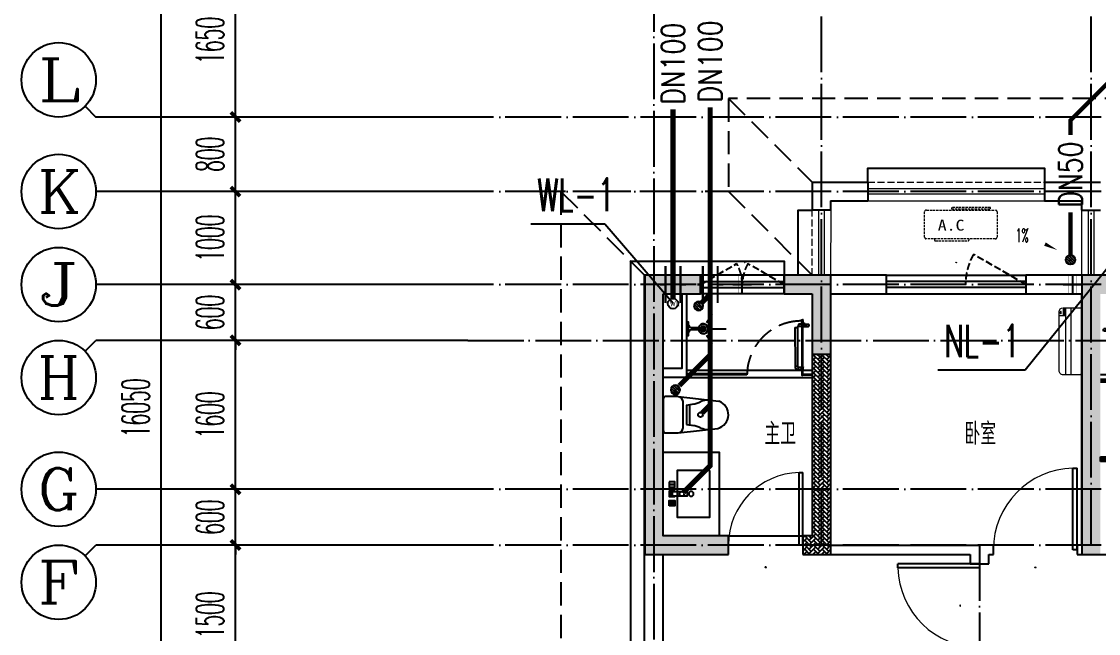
# Model space of a CAD drawing. Extents: x 27938 to 1507990, y 110129 to 923079.
# Drawn here: x 821117 to 832696, y 678007 to 684584 of the extents above; entities that cross this region are included whole.
import ezdxf
from ezdxf.enums import TextEntityAlignment as Align

# ---------------------------------------------------------------- set-up
doc = ezdxf.new("R2010")
doc.units = 0
doc.header["$LTSCALE"] = 1000
doc.header["$MEASUREMENT"] = 0
doc.linetypes.add('DASH', pattern=[0.35, 0.25, -0.1])
doc.linetypes.add('DOTE', pattern=[2.42, 2, -0.2, 0.02, -0.2])
for name, color, linetype in [('AXIS', 3, 'Continuous'), ('AXIS_TEXT', 7, 'Continuous'), ('COLUMN', 9, 'Continuous'), ('CURTWALL', 4, 'Continuous'), ('DIM_凝结', 150, 'Continuous'), ('DIM_污水', 2, 'Continuous'), ('DOTE', 1, 'Continuous'), ('EQUIP_污水', 7, 'Continuous'), ('IP-bath&kitchen-JOHNSON', 4, 'Continuous'), ('LVTRY', 6, 'Continuous'), ('P-bath&kitchen-JOHNSON', 4, 'Continuous'), ('PIPE-凝结', 150, 'N'), ('PIPE-污水', 2, 'W'), ('PUB_HATCH', 8, 'Continuous'), ('PUB_TEXT', 4, 'Continuous'), ('TEXT_凝结', 7, 'Continuous'), ('TEXT_污水', 7, 'Continuous'), ('VALVE_污水', 7, 'Continuous'), ('VPIPE-中水', 122, 'Continuous'), ('VPIPE-污水', 2, 'W'), ('WALL', 9, 'Continuous'), ('WINDOW', 4, 'Continuous'), ('WINDOW_TEXT', 7, 'Continuous'), ('保温', 6, 'Continuous'), ('卫生间', 6, 'Continuous'), ('机电标识类', 1, 'Continuous'), ('看线', 251, 'Continuous')]:
    doc.layers.add(name, color=color, linetype=linetype)
for name, color, linetype, lineweight in [('平面-排水沟', 86, 'Continuous', 15), ('平面-栏杆', 135, 'Continuous', 15), ('平面-看线', 45, 'Continuous', 15), ('平面-空调室内机', 176, 'Continuous', 9), ('平面-空调预留孔', 173, 'Continuous', 15), ('空调', 76, 'Continuous', 13)]:
    doc.layers.add(name, color=color, linetype=linetype, lineweight=lineweight)
doc.styles.add('_TCH_AXIS', font='COMPLEX', dxfattribs={"bigfont": 'GBCBIG'})
doc.styles.add('_TCH_DIM', font='SIMPLEX.shx', dxfattribs={"width": 0.7, "bigfont": 'GBCBIG.shx'})
doc.styles.add('_TCH_DIM_T3', font='SIMPLEX.shx', dxfattribs={"width": 0.494118, "bigfont": 'GBCBIG.shx'})
doc.styles.add('_TCH_WINDOW', font='SIMPLEX.shx', dxfattribs={"width": 0.7, "height": 3.5, "bigfont": 'GBCBIG.shx'})
doc.styles.add('_TWT_PIPEDN', font='SIMPLEX', dxfattribs={"width": 0.8, "height": 3.5, "bigfont": 'HZTXT'})
doc.styles.add('_TWT_SERIAL', font='SIMPLEX', dxfattribs={"width": 0.8, "height": 3.5, "bigfont": 'HZTXT'})
doc.styles.add('COMPLEX', font='COMPLEX')
doc.styles.get("Standard").update_dxf_attribs({"font": 'gbenor.shx', "bigfont": 'gbcbig.shx'})
doc.styles.add('黑体', font='simhei.ttf')
doc.linetypes.add('N', pattern='A,3,-0.2,["N",Standard,S=0.25,R=0,X=-0.1,Y=-0.115],-0.2', length=3.4)
doc.linetypes.add('W', pattern='A,3,-0.2,["W",Standard,S=0.25,R=0,X=-0.1,Y=-0.115],-0.2', length=3.4)
doc.dimstyles.new('_TCH_ARCH&&100', dxfattribs={"dimtxt": 297.5, "dimasz": 100, "dimexe": 250, "dimexo": 300, "dimgap": 126.25, "dimtad": 1, "dimdec": 0, "dimzin": 0, "dimdsep": 46, "dimtxsty": '_TCH_DIM_T3', "dimblk": 'ARCHTICK', "dimcen": 0.09, "dimclrt": 4, "dimazin": 2, "dimtfac": 1, "dimtdec": 0, "dimtix": 1, "dimtmove": 2, "dimatfit": 3, "dimfxl": 100, "dimtolj": 1, "dimtzin": 0, "dimarcsym": 0})
pattern_1 = [(45, (407300, 308833.447), (0, 47.4157523), [100.584, -33.528]), (135, (407323.708, 308857.155), (3e-15, 47.4157523), [100.584, -33.528])]

# ---------------------------------------------------------------- blocks, each defined once
blk = doc.blocks.new('A$C148B7D8E')
at = {"layer": '卫生间', "color": 159, "linetype": 'DASH', "true_color": 0x22346e}
for p, q in [((900, 10000), (1800, 9100)), ((-900, 9000), (0, 8100)), ((900, 9000), (1800, 8100))]:
    blk.add_line(p, q, dxfattribs=at)
blk.add_lwpolyline([(9400, 15400), (7700, 15400), (7700, 10800), (7300, 10800), (7300, 10000), (900, 10000), (900, 9000), (-900, 9000), (-900, -900), (1750, -900), (1750, -2100), (23450, -2100), (23450, -900), (25100, -900)], dxfattribs=at)
blk = doc.blocks.new('rrrrrrrrrrrra')
at = {"color": 0}
for p, q in [((253, 484), (-87, 484)), ((-112, 459), (-112, 324)), ((278, 324), (278, 459)), ((-112, 324), (-64, -103)), ((-59, 271), (224, 271)), ((-21, 232), (-34, 154)), ((186, 232), (-21, 232)), ((186, 232), (199, 154)), ((278, 324), (228, -116)), ((191, 200), (-26, 200))]:
    blk.add_line(p, q, dxfattribs=at)
for centre, radius, start, end in [((-87, 459), 25, 90, 180), ((253, 459), 25, 0, 90), ((-59, 324), 53.3, 180, 270), ((224, 324), 53.3, 270, 0), ((-323, 210), 294, 333.5369, 351.4828), ((488, 210), 294, 188.5172, 206.4631), ((149, -3), 224, 158.5202, 180), ((16, -3), 224, 0, 21.4798), ((84, -64), 153, 195.0773, 340.1181)]:
    blk.add_arc(centre, radius, start, end, dxfattribs=at)
blk = doc.blocks.new('A$C1E0F638F')
at = {"color": 0}
for points in [[(500, 435), (500, 85), (0, 85), (0, 435)], [(270, 30), (230, 30), (230, 195), (270, 195)], [(120, 0), (180, 0), (180, 60), (120, 60)], [(147, 55), (153, 55), (153, 5), (147, 5)], [(230, 30), (270, 30), (270, 10), (230, 10)], [(380, 0), (320, 0), (320, 60), (380, 60)], [(353, 55), (347, 55), (347, 5), (353, 5)]]:
    blk.add_lwpolyline(points, close=True, dxfattribs=at)
blk.add_lwpolyline([(270, 60), (280, 60), (280, 0), (220, 0), (220, 60), (230, 60)], dxfattribs=at)
blk.add_circle((250, 236), 26, dxfattribs=at)
blk = doc.blocks.new('$lvtry$00000171')
at = {"color": 0}
for p, q in [((-74, 11), (-11, 74)), ((-70, -27), (27, 70)), ((-53, -53), (53, 53)), ((-27, -70), (70, 27)), ((11, -74), (74, -11))]:
    blk.add_line(p, q, dxfattribs=at)
blk.add_circle((0, 0), 75, dxfattribs=at)
blk.add_point((0, 0), dxfattribs=at)
blk = doc.blocks.new('135')
blk.add_hatch(color=0).paths.add_polyline_path([(5, 2), (4, -1), (-5, 2), (-4, 5)])
at = {"color": 0}
for p, q in [((-6, 19), (-3, 19)), ((-3, 19), (-6, 19)), ((-6, 3), (5, -2)), ((-6, 3), (-5, 3)), ((-5, 11), (-5, 31)), ((5, 11), (-5, 11)), ((5, 10), (-5, 10)), ((-5, 3), (-4, 6)), ((-4, 6), (5, 2)), ((0, 0), (0, 39)), ((6, 19), (3, 19)), ((3, 19), (6, 19)), ((4, -1), (5, 2)), ((5, 11), (5, 32)), ((4, -1), (6, -2))]:
    blk.add_line(p, q, dxfattribs=at)
for centre, radius, start, end in [((6, 16), 13.5, 151.0147, 204.8403), ((13, 4), 20.5, 163.0924, 182.0012), ((-6, 4), 1, 184.2275, 248.4661), ((-5, 22), 0.5, 335.7643, 151.0147), ((4, 18), 9.42, 155.7643, 171.9773), ((9, 15), 14.6, 166.278, 198.0953), ((14, 4), 19.5, 163.7443, 182.5269), ((-5, 3), 0.5, 181.9385, 247.2597), ((5, 22), 0.5, 29.8425, 204.574), ((-6, 17), 11.7, 10.475, 24.574), ((-6, 15), 12.4, 338.6449, 16.0476), ((29, 7), 24, 172.9439, 199.2318), ((-6, 16), 13.4, 334.9111, 29.8425), ((26, 6), 20.6, 169.1454, 199.9526), ((6, -1), 1.17, 247.4597, 19.9526), ((6, -1), 0.5, 247.4597, 19.2318)]:
    blk.add_arc(centre, radius, start, end, dxfattribs=at)
blk.add_open_spline([(-5, 31), (-4, 31), (-2, 33), (1, 29), (3, 31), (5, 32)], degree=3, knots=[0, 0, 0, 0, 3.066329, 6.218313, 11.124135, 11.124135, 11.124135, 11.124135], dxfattribs=at)
blk = doc.blocks.new('SDFAWERAWER')
at = {"layer": 'LVTRY', "color": 0}
for p, q in [((593941, -1242210), (593784, -1242595)), ((593965, -1242220), (593807, -1242604)), ((593941, -1242210), (593965, -1242220)), ((593988, -1242191), (593978, -1242214)), ((594007, -1242226), (593978, -1242214)), ((594017, -1242203), (593988, -1242191)), ((594016, -1242220), (594027, -1242193)), ((594016, -1242220), (594022, -1242223)), ((594026, -1242204), (594018, -1242222)), ((594018, -1242222), (594021, -1242220)), ((594025, -1242211), (594021, -1242220)), ((594023, -1242221), (594022, -1242223)), ((594022, -1242223), (594024, -1242222)), ((594023, -1242211), (594030, -1242194)), ((594024, -1242221), (594024, -1242222)), ((594025, -1242211), (594031, -1242197)), ((594027, -1242193), (594033, -1242195)), ((594028, -1242234), (594078, -1242255)), ((594030, -1242194), (594031, -1242197)), ((594032, -1242197), (594033, -1242195)), ((594033, -1242195), (594034, -1242197)), ((594034, -1242198), (594034, -1242197)), ((594047, -1242201), (594036, -1242229)), ((594036, -1242229), (594039, -1242230)), ((594037, -1242211), (594088, -1242232)), ((594039, -1242230), (594045, -1242214)), ((594039, -1242230), (594042, -1242228)), ((594042, -1242228), (594051, -1242205)), ((594050, -1242202), (594043, -1242218)), ((594047, -1242201), (594050, -1242202)), ((594050, -1242202), (594051, -1242205)), ((594057, -1242246), (594067, -1242223)), ((593784, -1242595), (593807, -1242604)), ((593803, -1242641), (593813, -1242618)), ((593813, -1242618), (593842, -1242630)), ((593803, -1242641), (593833, -1242653)), ((593842, -1242630), (593833, -1242653)), ((593834, -1242656), (593833, -1242653)), ((593845, -1242629), (593834, -1242656)), ((593836, -1242657), (593834, -1242656)), ((593848, -1242630), (593836, -1242657)), ((593845, -1242629), (593842, -1242630)), ((593848, -1242630), (593845, -1242629)), ((593847, -1242662), (593858, -1242634)), ((593847, -1242662), (593850, -1242663)), ((593850, -1242663), (593861, -1242635)), ((593852, -1242662), (593862, -1242637)), ((593858, -1242634), (593861, -1242635)), ((593861, -1242635), (593862, -1242637))]:
    blk.add_line(p, q, dxfattribs=at)
blk.add_lwpolyline([(593823, -1242717), (594046, -1242174), (594037, -1242170), (593814, -1242713)], close=True, dxfattribs=at)
blk.add_arc((594075, -1242240), 15.3, 281.7932, 33.7019, dxfattribs=at)
for centre, major_axis, start_param, end_param in [((593974, -1242224), (3.93, 9.6), 0, 1.570796), ((593817, -1242608), (13.5, 33.1), 1.570796, 3.141593), ((593817, -1242608), (3.93, 9.6), 1.570796, 3.141593)]:
    blk.add_ellipse(centre, major_axis=major_axis, ratio=1, start_param=start_param, end_param=end_param, dxfattribs=at)
at = {"layer": 'P-bath&kitchen-JOHNSON', "color": 0, "linetype": 'DASH'}
blk.add_arc((593810, -1242714), 586, 67.5369, 157.1325, dxfattribs=at)
at = {"layer": 'LVTRY', "color": 8, "xscale": -1, "rotation": 157.7329157530927}
blk.add_blockref('135', (594045, -1242162), dxfattribs=at)
blk = doc.blocks.new('A$C5DCB2F21')
at = {"layer": 'IP-bath&kitchen-JOHNSON', "color": 0}
for p, q in [((-68, -213), (-158, -275)), ((68, -213), (158, -275)), ((0, -261), (0, -425))]:
    blk.add_line(p, q, dxfattribs=at)
for centre, major_axis, ratio, start_param, end_param in [((0, -179), (-51, 0), 0.990052, -1.36297, 4.504563), ((0, -178), (-26.8, 0), 0.994812, -1.167677, 4.309269)]:
    blk.add_ellipse(centre, major_axis=major_axis, ratio=ratio, start_param=start_param, end_param=end_param, dxfattribs=at)
at = {"layer": 'LVTRY', "color": 0}
for p, q in [((74, 0), (-74, 0)), ((-10, -174), (-10, -49)), ((11, -174), (11, -49))]:
    blk.add_line(p, q, dxfattribs=at)
blk.add_lwpolyline([(74, 0), (74, -16), (-74, -16), (-74, 0)], dxfattribs=at)
for points in [[(-26, -31, -0.364142), (-38, -16, -0.020495)], [(-10, -49, 0.214893), (-26, -31, 7.649644)], [(11, -49, -0.21439), (26, -31, -7.649644)], [(26, -31, 0.364142), (38, -16, 0.020495)]]:
    blk.add_lwpolyline(points, format="xyb", dxfattribs=at)
blk.add_arc((0, -174), 10.5, 180, 0, dxfattribs=at)
for centre, major_axis, ratio, start_param, end_param in [((0, -181), (53.6, 0), 0.987577, 1.76809, 7.656688), ((-12, -165), (0, 1.43), 0.85, -1.570796, 4.712389), ((-12, -189), (0, 1.43), 0.85, 4.712389, 10.995574), ((12, -165), (0, 1.43), 0.85, 4.712389, 10.995574), ((12, -189), (0, 1.43), 0.85, 4.712389, 10.995574)]:
    blk.add_ellipse(centre, major_axis=major_axis, ratio=ratio, start_param=start_param, end_param=end_param, dxfattribs=at)
blk = doc.blocks.new('$TCHSYS$DOOR2D')
for p, q in [((0.45, 0.975), (0.5, 0.975)), ((0.45, 0), (0.45, 0.975)), ((0.5, 0), (0.5, 0.975)), ((0.5, 0), (0.45, 0))]:
    blk.add_line(p, q)
at = {"lineweight": 13}
blk.add_arc((0.475, 0), 0.975, 91.4693, 180, dxfattribs=at)
blk = doc.blocks.new('DSGDFGF')
at = {"layer": 'CURTWALL', "color": 0}
for p, q in [((676992, 342105), (676292, 342105)), ((676292, 342105), (676292, 342055)), ((676292, 342089), (676992, 342089)), ((676292, 342072), (676992, 342072)), ((676992, 342055), (676992, 342105)), ((677892, 342105), (677792, 342105)), ((677792, 342105), (677792, 342055)), ((677792, 342089), (677892, 342089)), ((677792, 342072), (677892, 342072)), ((677892, 342055), (677892, 342105)), ((676292, 342055), (676992, 342055)), ((677792, 342055), (677892, 342055))]:
    blk.add_line(p, q, dxfattribs=at)
at = {"layer": 'IP-bath&kitchen-JOHNSON', "color": 0}
for p, q in [((676542, 342985), (677892, 342985)), ((676542, 342950), (677192, 342950)), ((676542, 342940), (677192, 342940)), ((676542, 342905), (677892, 342905)), ((677192, 342940), (677192, 342950)), ((677892, 342940), (677792, 342940)), ((677792, 342930), (677792, 342940)), ((677892, 342930), (677792, 342930))]:
    blk.add_line(p, q, dxfattribs=at)
for points in [[(676542, 343855), (676542, 342905), (676292, 342905)], [(676492, 343855), (676492, 343005), (676292, 343005)]]:
    blk.add_lwpolyline(points, dxfattribs=at)
at = {"layer": 'LVTRY', "color": 0}
blk.add_lwpolyline([(676892, 341155), (676292, 341155), (676292, 342055), (676892, 342055)], close=True, dxfattribs=at)
at = {"layer": 'CURTWALL', "color": 0, "xscale": 800, "yscale": 800, "zscale": 50, "rotation": 5.54452612062199e-09}
blk.add_blockref('$TCHSYS$DOOR2D', (677392, 342080), dxfattribs=at)
at = {"layer": 'IP-bath&kitchen-JOHNSON', "color": 8}
for name, p, rotation in [('A$C5DCB2F21', (676542, 343480), 90.00848852444699), ('SDFAWERAWER', (-342526, 1268091), 22.25976934310714)]:
    blk.add_blockref(name, p, dxfattribs=dict(at, rotation=rotation))
at = {"layer": 'LVTRY', "color": 8, "xscale": -0.6666666667107826, "yscale": 0.6666666667107826}
for p in [(676672, 343725), (676422, 342775)]:
    blk.add_blockref('$lvtry$00000171', p, dxfattribs=at)
at = {"layer": 'LVTRY', "color": 8, "extrusion": (0, 0, -1), "xscale": -1, "zscale": -1, "rotation": 270}
blk.add_blockref('rrrrrrrrrrrra', (-676776, 342423), dxfattribs=at)
at = {"layer": 'LVTRY', "color": 8, "xscale": -1, "rotation": 270}
blk.add_blockref('A$C1E0F638F', (676357, 341356), dxfattribs=at)
blk = doc.blocks.new('GDGDRGDGRD')
at = {"layer": 'IP-bath&kitchen-JOHNSON', "color": 0}
for p, q in [((490533, 524228), (491883, 524228)), ((490533, 524193), (491183, 524193)), ((490533, 524183), (491183, 524183)), ((490533, 524148), (491883, 524148)), ((491183, 524183), (491183, 524193)), ((491883, 524183), (491783, 524183)), ((491783, 524173), (491783, 524183)), ((491883, 524173), (491783, 524173))]:
    blk.add_line(p, q, dxfattribs=at)
for points in [[(490533, 525048), (490533, 524148), (490283, 524148)], [(490483, 525048), (490483, 524248), (490283, 524248)]]:
    blk.add_lwpolyline(points, dxfattribs=at)
at = {"layer": 'LVTRY', "color": 0}
blk.add_lwpolyline([(490883, 522448), (490283, 522448), (490283, 523348), (490883, 523348)], close=True, dxfattribs=at)
at = {"layer": 'IP-bath&kitchen-JOHNSON', "color": 8}
for name, p, rotation in [('A$C5DCB2F21', (490533, 524673), 90.008488524447), ('SDFAWERAWER', (-528536, 1449334), 22.25976934310711)]:
    blk.add_blockref(name, p, dxfattribs=dict(at, rotation=rotation))
at = {"layer": 'LVTRY', "color": 8, "xscale": -0.6666666667107826, "yscale": 0.6666666667107826}
for p in [(490663, 524918), (490413, 524018)]:
    blk.add_blockref('$lvtry$00000171', p, dxfattribs=at)
at = {"layer": 'LVTRY', "color": 8, "extrusion": (0, 0, -1), "xscale": -1, "zscale": -1, "rotation": 270}
blk.add_blockref('rrrrrrrrrrrra', (-490766, 523666), dxfattribs=at)
at = {"layer": 'LVTRY', "color": 8, "xscale": -1, "rotation": 270}
blk.add_blockref('A$C1E0F638F', (490347, 522649), dxfattribs=at)
blk = doc.blocks.new('GFDGFSDFGD')
at = {"layer": 'PUB_HATCH'}
for points in [[(421117, 373024), (420517, 373024), (420517, 370024), (421417, 370024), (421417, 370224), (420717, 370224), (420717, 372824), (421117, 372824)], [(422017, 373024), (422017, 372824), (422317, 372824), (422317, 372174), (422517, 372174), (422517, 373024)], [(425767, 373024), (425217, 373024), (425217, 370024), (425417, 370024), (425417, 372824), (425767, 372824)]]:
    blk.add_hatch(color=256, dxfattribs=at).paths.add_polyline_path(points)
at = {"layer": 'COLUMN', "color": 6}
for p, q in [((421117, 373024), (420517, 373024)), ((420517, 373024), (420517, 370024)), ((421117, 372824), (421117, 373024)), ((422017, 373024), (422017, 372824)), ((422517, 373024), (422017, 373024)), ((422517, 372174), (422517, 373024)), ((425767, 373024), (425217, 373024)), ((425217, 373024), (425217, 370024)), ((420717, 370224), (420717, 372824)), ((420717, 372824), (421117, 372824)), ((422017, 372824), (422317, 372824)), ((422317, 372824), (422317, 372174)), ((422317, 372174), (422517, 372174)), ((421417, 370224), (420717, 370224)), ((421417, 370024), (421417, 370224)), ((420517, 370024), (421417, 370024)), ((425217, 370024), (425417, 370024))]:
    blk.add_line(p, q, dxfattribs=at)
blk = doc.blocks.new('A$C001338C2')
for p, q in [((845, 304), (55, 304)), ((109, 215), (109, 304)), ((0, 249), (0, 22)), ((900, 22), (900, 249)), ((22, 0), (878, 0))]:
    blk.add_line(p, q)
at = {"lineweight": 5}
for p, q in [((900, 215), (0, 215)), ((900, 143), (0, 143))]:
    blk.add_line(p, q, dxfattribs=at)
for points in [[(89, 226), (22, 226, -0.414214), (17, 232), (17, 243, -0.414214), (22, 249), (89, 249, -0.414214), (95, 243), (95, 232, -0.414214)], [(73, 275), (57, 275, -0.414214), (51, 281), (51, 283, -0.414214), (57, 289), (73, 289, -0.414214), (79, 283), (79, 281, -0.414214)]]:
    blk.add_lwpolyline(points, format="xyb", close=True)
for centre, radius, start, end in [((55, 249), 55, 90, 180), ((845, 249), 55, 360, 90), ((22, 22), 22, 180, 270), ((878, 22), 22, 270, 360)]:
    blk.add_arc(centre, radius, start, end)
blk = doc.blocks.new('dongkong')
blk.add_wipeout([(-603756, 210771), (-603756, 210571), (-603836, 210571), (-603836, 210771)])
at = {"layer": '机电标识类', "color": 250, "linetype": 'DASH', "ltscale": 400}
for p, q in [((-603796, 210771), (-603796, 210571)), ((-603896, 210671), (-603696, 210671))]:
    blk.add_line(p, q, dxfattribs=at)
at = {"layer": '空调', "color": 6, "linetype": 'DASH', "const_width": 2}
blk.add_lwpolyline([(-603756, 210771), (-603756, 210571), (-603836, 210571), (-603836, 210771)], close=True, dxfattribs=at)
blk = doc.blocks.new('gsergvr')
at = {"layer": '平面-空调预留孔', "linetype": 'DASH', "ltscale": 0.1}
for p, q in [((34075, 17176), (34075, 17166)), ((34085, 17156), (34438, 17156)), ((34448, 17166), (34448, 17176))]:
    blk.add_line(p, q, dxfattribs=at)
blk.add_lwpolyline([(34729, 17176), (33989, 17176, -0.414214), (33969, 17196), (33969, 17466, -0.414214), (33989, 17486), (34729, 17486, -0.414214), (34749, 17466), (34749, 17196, -0.414214)], format="xyb", close=True, dxfattribs=at)
blk.add_lwpolyline([(34679, 17515), (34260, 17515), (34260, 17500), (34679, 17500)], close=True, dxfattribs=at)
for centre, start, end in [((34085, 17166), 180, 270), ((34438, 17166), 270, 0)]:
    blk.add_arc(centre, 10, start, end, dxfattribs=at)
at = {"layer": '平面-空调预留孔', "color": 251, "linetype": 'DASH', "ltscale": 0.1, "true_color": 0x636466, "style": '黑体', "width": 1.2}
blk.add_text('A.C', height=117, dxfattribs=at).set_placement((34111, 17265))
blk = doc.blocks.new('rtyryrtyeeretee')
at = {"layer": '平面-空调预留孔'}
blk.add_blockref('gsergvr', (635673, 326706), dxfattribs=at)
blk = doc.blocks.new('_ArchTick')
at = {"color": 0, "linetype": 'ByBlock', "const_width": 0.4}
blk.add_lwpolyline([(-0.5, -0.5), (0.5, 0.5)], dxfattribs=at)
blk = doc.blocks.new('*D842')
at = {"layer": 'AXIS', "color": 0, "lineweight": -2}
for p, q in [((825617, 678957), (823167, 678957)), ((823417, 677457), (823417, 678957)), ((825617, 677457), (823167, 677457))]:
    blk.add_line(p, q, dxfattribs=at)
at = {"layer": 'Defpoints', "color": 0}
for p in [(823417, 678957), (825917, 678957), (825917, 677457)]:
    blk.add_point(p, dxfattribs=at)
at = {"layer": 'AXIS', "color": 0, "lineweight": -2, "xscale": 100, "yscale": 100, "zscale": 100}
for p, rotation in [((823417, 678957), 90), ((823417, 677457), 270)]:
    blk.add_blockref('_ArchTick', p, dxfattribs=dict(at, rotation=rotation))
at = {"layer": 'AXIS', "color": 4, "insert": (823142, 678207), "char_height": 297.5, "attachment_point": 5, "rotation": 90, "style": '_TCH_DIM_T3'}
blk.add_mtext('\\A1;1500', dxfattribs=at)
blk = doc.blocks.new('*D843')
at = {"layer": 'AXIS', "color": 0, "lineweight": -2}
for p, q in [((823417, 679557), (823417, 679657)), ((825617, 679557), (823167, 679557)), ((823417, 678957), (823417, 679557)), ((825617, 678957), (823167, 678957)), ((823417, 678957), (823417, 678857))]:
    blk.add_line(p, q, dxfattribs=at)
at = {"layer": 'Defpoints', "color": 0}
for p in [(823417, 679557), (825917, 679557), (825917, 678957)]:
    blk.add_point(p, dxfattribs=at)
at = {"layer": 'AXIS', "color": 0, "lineweight": -2, "xscale": 100, "yscale": 100, "zscale": 100}
for p, rotation in [((823417, 679557), 270), ((823417, 678957), 90)]:
    blk.add_blockref('_ArchTick', p, dxfattribs=dict(at, rotation=rotation))
at = {"layer": 'AXIS', "color": 4, "insert": (823142, 679257), "char_height": 297.5, "attachment_point": 5, "rotation": 90, "style": '_TCH_DIM_T3'}
blk.add_mtext('\\A1;600', dxfattribs=at)
blk = doc.blocks.new('*D844')
at = {"layer": 'AXIS', "color": 0, "lineweight": -2}
for p, q in [((825617, 681157), (823167, 681157)), ((823417, 679557), (823417, 681157)), ((825617, 679557), (823167, 679557))]:
    blk.add_line(p, q, dxfattribs=at)
at = {"layer": 'Defpoints', "color": 0}
for p in [(823417, 681157), (825917, 681157), (825917, 679557)]:
    blk.add_point(p, dxfattribs=at)
at = {"layer": 'AXIS', "color": 0, "lineweight": -2, "xscale": 100, "yscale": 100, "zscale": 100}
for p, rotation in [((823417, 681157), 90), ((823417, 679557), 270)]:
    blk.add_blockref('_ArchTick', p, dxfattribs=dict(at, rotation=rotation))
at = {"layer": 'AXIS', "color": 4, "insert": (823142, 680357), "char_height": 297.5, "attachment_point": 5, "rotation": 90, "style": '_TCH_DIM_T3'}
blk.add_mtext('\\A1;1600', dxfattribs=at)
blk = doc.blocks.new('*D845')
at = {"layer": 'AXIS', "color": 0, "lineweight": -2}
for p, q in [((823417, 681757), (823417, 681857)), ((825617, 681757), (823167, 681757)), ((823417, 681157), (823417, 681757)), ((825617, 681157), (823167, 681157)), ((823417, 681157), (823417, 681057))]:
    blk.add_line(p, q, dxfattribs=at)
at = {"layer": 'Defpoints', "color": 0}
for p in [(823417, 681757), (825917, 681757), (825917, 681157)]:
    blk.add_point(p, dxfattribs=at)
at = {"layer": 'AXIS', "color": 0, "lineweight": -2, "xscale": 100, "yscale": 100, "zscale": 100}
for p, rotation in [((823417, 681757), 270), ((823417, 681157), 90)]:
    blk.add_blockref('_ArchTick', p, dxfattribs=dict(at, rotation=rotation))
at = {"layer": 'AXIS', "color": 4, "insert": (823142, 681457), "char_height": 297.5, "attachment_point": 5, "rotation": 90, "style": '_TCH_DIM_T3'}
blk.add_mtext('\\A1;600', dxfattribs=at)
blk = doc.blocks.new('*D846')
at = {"layer": 'AXIS', "color": 0, "lineweight": -2}
for p, q in [((825617, 682757), (823167, 682757)), ((823417, 681757), (823417, 682757)), ((825617, 681757), (823167, 681757))]:
    blk.add_line(p, q, dxfattribs=at)
at = {"layer": 'Defpoints', "color": 0}
for p in [(823417, 682757), (825917, 682757), (825917, 681757)]:
    blk.add_point(p, dxfattribs=at)
at = {"layer": 'AXIS', "color": 0, "lineweight": -2, "xscale": 100, "yscale": 100, "zscale": 100}
for p, rotation in [((823417, 682757), 90), ((823417, 681757), 270)]:
    blk.add_blockref('_ArchTick', p, dxfattribs=dict(at, rotation=rotation))
at = {"layer": 'AXIS', "color": 4, "insert": (823142, 682257), "char_height": 297.5, "attachment_point": 5, "rotation": 90, "style": '_TCH_DIM_T3'}
blk.add_mtext('\\A1;1000', dxfattribs=at)
blk = doc.blocks.new('*D847')
at = {"layer": 'AXIS', "color": 0, "lineweight": -2}
for p, q in [((825617, 683557), (823167, 683557)), ((823417, 682757), (823417, 683557)), ((825617, 682757), (823167, 682757))]:
    blk.add_line(p, q, dxfattribs=at)
at = {"layer": 'Defpoints', "color": 0}
for p in [(823417, 683557), (825917, 683557), (825917, 682757)]:
    blk.add_point(p, dxfattribs=at)
at = {"layer": 'AXIS', "color": 0, "lineweight": -2, "xscale": 100, "yscale": 100, "zscale": 100}
for p, rotation in [((823417, 683557), 90), ((823417, 682757), 270)]:
    blk.add_blockref('_ArchTick', p, dxfattribs=dict(at, rotation=rotation))
at = {"layer": 'AXIS', "color": 4, "insert": (823142, 683157), "char_height": 297.5, "attachment_point": 5, "rotation": 90, "style": '_TCH_DIM_T3'}
blk.add_mtext('\\A1;800', dxfattribs=at)
blk = doc.blocks.new('*D848')
at = {"layer": 'AXIS', "color": 0, "lineweight": -2}
for p, q in [((825617, 685207), (823167, 685207)), ((823417, 683557), (823417, 685207)), ((825617, 683557), (823167, 683557))]:
    blk.add_line(p, q, dxfattribs=at)
at = {"layer": 'Defpoints', "color": 0}
for p in [(823417, 685207), (825917, 685207), (825917, 683557)]:
    blk.add_point(p, dxfattribs=at)
at = {"layer": 'AXIS', "color": 0, "lineweight": -2, "xscale": 100, "yscale": 100, "zscale": 100}
for p, rotation in [((823417, 685207), 90), ((823417, 683557), 270)]:
    blk.add_blockref('_ArchTick', p, dxfattribs=dict(at, rotation=rotation))
at = {"layer": 'AXIS', "color": 4, "insert": (823142, 684382), "char_height": 297.5, "attachment_point": 5, "rotation": 90, "style": '_TCH_DIM_T3'}
blk.add_mtext('\\A1;1650', dxfattribs=at)
blk = doc.blocks.new('*D852')
at = {"layer": 'AXIS', "color": 0, "lineweight": -2}
for p, q in [((825617, 688457), (822367, 688457)), ((822617, 672407), (822617, 688457)), ((825617, 672407), (822367, 672407))]:
    blk.add_line(p, q, dxfattribs=at)
at = {"layer": 'Defpoints', "color": 0}
for p in [(822617, 688457), (825917, 688457), (825917, 672407)]:
    blk.add_point(p, dxfattribs=at)
at = {"layer": 'AXIS', "color": 0, "lineweight": -2, "xscale": 100, "yscale": 100, "zscale": 100}
for p, rotation in [((822617, 688457), 90), ((822617, 672407), 270)]:
    blk.add_blockref('_ArchTick', p, dxfattribs=dict(at, rotation=rotation))
at = {"layer": 'AXIS', "color": 4, "insert": (822342, 680432), "char_height": 297.5, "attachment_point": 5, "rotation": 90, "style": '_TCH_DIM_T3'}
blk.add_mtext('\\A1;16050', dxfattribs=at)
blk = doc.blocks.new('$WINLIB2D$00000001')
at = {"color": 0}
for points in [[(-0.5, 0.5), (-0.5, -0.5)], [(-0.5, 0.5), (0.5, 0.5)], [(0.5, -0.5), (0.5, 0.5)], [(0.5, 0.1667), (-0.5, 0.1667)], [(0.5, -0.1667), (-0.5, -0.1667)], [(-0.5, -0.5), (0.5, -0.5)]]:
    blk.add_lwpolyline(points, dxfattribs=at)
blk = doc.blocks.new('$DorLib2D$00000001')
for p, q in [((0.45, 0.975), (0.5, 0.975)), ((0.45, 0), (0.45, 0.975)), ((0.5, 0), (0.5, 0.975)), ((0.5, 0), (0.45, 0))]:
    blk.add_line(p, q)
at = {"lineweight": 13}
blk.add_arc((0.475, 0), 0.975, 91.4693, 180, dxfattribs=at)
blk = doc.blocks.new('_AXISO')
blk.add_circle((0, 0), 0.5)
at = {"layer": 'AXIS_TEXT', "style": 'COMPLEX', "width": 1.041667}
blk.add_attdef('A', text='', height=0.56, dxfattribs=at).set_placement((-0.25, -0.28), (0.25, -0.28), align=Align.FIT)
blk = doc.blocks.new('$TwtSys$00000147')
blk.add_circle((0, 0, 0), 25)
blk = doc.blocks.new('$VALVE$00000553')
at = {"const_width": 30}
for points in [[(0, 100), (0, 175)], [(0, 100), (-250, 100), (-250, 100)], [(0, 100), (250, 100), (250, 100)], [(-250, -100), (-250, -100), (0, -100)], [(250, -100), (250, -100), (0, -100)], [(0, -175), (0, -100)]]:
    blk.add_lwpolyline(points, dxfattribs=at)

msp = doc.modelspace()

# ---------------------------------------------------------------- hatches: boundary and pattern name
at = {"layer": 'PIPE-凝结'}
for points in [[(832396.6, 683522.7), (832380.7, 683538.6), (832374.1, 683532)], [(832396.6, 683522.7), (832374.1, 683522.7), (832374.1, 683532)]]:
    msp.add_hatch(color=256, dxfattribs=at).paths.add_polyline_path(points)
at = {"layer": 'PIPE-污水'}
for points in [[(828521.7, 679812.2), (828541.1, 679792.7), (828549.2, 679800.8)], [(828521.7, 679812.2), (828549.2, 679812.2), (828549.2, 679800.8)]]:
    msp.add_hatch(color=256, dxfattribs=at).paths.add_polyline_path(points)
at = {"layer": '保温', "linetype": 'ByBlock', "ltscale": 10}
h = msp.add_hatch(dxfattribs=at)
h.set_pattern_fill('AR-HBONE', color=8, scale=55)
h.set_pattern_definition(pattern_1)
h.paths.add_polyline_path([(829816.7, 678857.2), (829816.7, 681007.2), (829616.7, 681007.2), (829616.7, 678857.2)])
h = msp.add_hatch(dxfattribs=at)
h.set_pattern_fill('AR-HBONE', color=8, scale=55)
h.set_pattern_definition(pattern_1)
h.paths.add_polyline_path([(829616.7, 678857.2), (829616.7, 679057.2), (829516.7, 679057.2), (829516.7, 678857.2)])

# ---------------------------------------------------------------- linework, layer by layer
at = {"layer": 'AXIS', "color": 8}
for p, q in [((821799.4, 683674.3), (821916.6, 683557.2)), ((825916.6, 683557.2), (821916.6, 683557.2)), ((825916.6, 682757.2), (821916.6, 682757.2)), ((825916.6, 681757.2), (821916.6, 681757.2)), ((821799.4, 681040.3), (821916.6, 681157.4)), ((825916.6, 681157.4), (821916.6, 681157.4)), ((825916.6, 679557.2), (821916.6, 679557.2)), ((821799.4, 678840), (821916.6, 678957.2)), ((825916.6, 678957.2), (821916.6, 678957.2))]:
    msp.add_line(p, q, dxfattribs=at)
at = {"layer": 'DIM_凝结'}
msp.add_line((831909.9, 680835.9), (830969.3, 680835.9), dxfattribs=at)
at = {"layer": 'DIM_污水'}
for p, q in [((827389.1, 682407.6), (826591.7, 682407.6)), ((828121.7, 681552.2), (827389.1, 682407.6))]:
    msp.add_line(p, q, dxfattribs=at)
at = {"layer": 'DOTE', "color": 169, "linetype": 'DOTE', "ltscale": 0.3}
for p, q in [((827916.6, 690157.2), (827916.6, 666975.2)), ((829716.6, 678957.2), (829716.6, 690157.2)), ((832616.6, 678957.2), (832616.6, 690157.2)), ((879916.6, 683557.2), (825916.6, 683557.2)), ((879916.6, 682757.2), (825916.6, 682757.2)), ((825916.6, 681157.4), (879916.6, 681157.4)), ((879916.6, 679557.2), (825916.6, 679557.2)), ((879916.6, 678957.2), (825916.6, 678957.2)), ((831416.6, 678957.2), (831416.6, 666975.2))]:
    msp.add_line(p, q, dxfattribs=at)
at = {"layer": 'PIPE-凝结', "ltscale": 0.5, "const_width": 45}
for points in [[(832396.6, 683522.7), (832866.6, 683992.7)], [(832396.6, 683366.4), (832396.6, 683522.7)], [(832396.6, 682069.5), (832396.6, 682533)]]:
    msp.add_lwpolyline(points, dxfattribs=at)
at = {"layer": 'PIPE-污水', "ltscale": 0.5, "const_width": 55}
for points in [[(828521.7, 681652.2), (828521.7, 683663.3)], [(828121.7, 681607.2), (828121.7, 683639.4)], [(828431.1, 681561.6), (828521.7, 681652.2)], [(828521.7, 681002.2), (828521.7, 681652.2)], [(828191.3, 680671.8), (828521.7, 681002.2)], [(828521.7, 680462.3), (828521.7, 681002.2)], [(828434.3, 680374.8), (828521.7, 680462.3)], [(828521.7, 679812.2), (828521.7, 680462.3)], [(828234.4, 679524.8), (828521.7, 679812.2)]]:
    msp.add_lwpolyline(points, dxfattribs=at)
at = {"layer": 'VPIPE-中水', "color": 8, "linetype": 'Continuous'}
msp.add_circle((828121.7, 681552.2), 55, dxfattribs=at)
at = {"layer": 'VPIPE-污水'}
msp.add_circle((828121.7, 681552.2), 55, dxfattribs=at)
at = {"layer": 'WALL', "color": 8}
for p, q in [((829616.6, 682857.2), (829616.6, 682557.2)), ((829616.6, 682857.2), (830216.6, 682857.2)), ((830216.6, 682857.2), (830216.6, 682657.2)), ((832116.6, 682857.2), (832716.6, 682857.2)), ((832116.6, 682857.2), (832116.6, 682657.2)), ((829816.6, 682657.2), (829816.6, 682557.2)), ((829816.6, 682657.2), (830216.6, 682657.2)), ((832116.6, 682657.2), (832516.6, 682657.2)), ((832516.6, 682557.2), (832516.6, 682657.2)), ((829816.6, 682557.2), (829616.6, 682557.2)), ((832516.6, 682557.2), (832716.6, 682557.2)), ((828416.7, 681857.2), (827816.6, 681857.2)), ((827816.6, 678957.2), (827816.6, 681857.2)), ((828416.7, 681657.2), (828416.7, 681857.2)), ((829716.6, 681857.2), (829316.7, 681857.2)), ((829316.7, 681857.2), (829316.7, 681657.2)), ((830416.6, 681857.2), (829716.6, 681857.2)), ((830416.6, 681657.2), (830416.6, 681857.2)), ((831916.6, 681857.2), (831916.6, 681657.2)), ((833066.6, 681857.2), (832616.6, 681857.2)), ((828016.6, 681657.2), (828416.7, 681657.2)), ((828016.6, 679057.2), (828016.6, 681657.2)), ((829316.7, 681657.2), (829616.6, 681657.2)), ((829616.6, 681657.2), (829616.6, 679057.2)), ((829816.6, 681657.2), (830416.6, 681657.2)), ((829816.6, 681657.2), (829816.6, 678957.2)), ((828716.6, 679057.2), (828016.6, 679057.2)), ((828716.6, 678857.2), (828716.6, 679057.2)), ((829616.6, 679057.2), (829516.6, 679057.2)), ((829516.6, 679057.2), (829516.6, 678857.2)), ((827816.6, 673757.2), (827816.6, 678957.2)), ((829816.6, 678957.2), (831416.6, 678957.2)), ((831566.6, 678957.2), (831416.6, 678957.2)), ((831566.6, 678857.2), (831566.6, 678957.2)), ((832516.6, 678957.2), (832466.6, 678957.2)), ((832466.6, 678957.2), (832466.6, 678857.2)), ((828016.6, 678857.2), (828716.6, 678857.2)), ((828016.6, 673957.2), (828016.6, 678857.2)), ((829516.6, 678857.2), (829716.6, 678857.2)), ((829716.6, 678857.2), (831316.6, 678857.2)), ((831316.6, 678857.2), (831316.6, 678757.2)), ((831516.6, 678857.2), (831566.6, 678857.2)), ((831516.6, 678757.2), (831516.6, 678857.2)), ((832466.6, 678857.2), (832616.6, 678857.2)), ((832616.6, 678857.2), (832816.6, 678857.2)), ((831316.6, 678757.2), (831516.6, 678757.2))]:
    msp.add_line(p, q, dxfattribs=at)
at = {"layer": 'WINDOW', "color": 8}
msp.add_line((828716.6, 679057.2), (829516.6, 679057.2), dxfattribs=at)
at = {"layer": 'WINDOW', "color": 8, "linetype": 'DASH', "ltscale": 0.3}
msp.add_lwpolyline([(831916.6, 681757.2), (831353.4, 682081.8, 0.1314846), (831266.6, 681757.2)], format="xyb", dxfattribs=at)
at = {"layer": '保温', "color": 8, "linetype": 'ByBlock', "ltscale": 10}
msp.add_line((829816.7, 678957.2), (829816.7, 678857.2), dxfattribs=at)
at = {"layer": '平面-排水沟', "color": 8}
msp.add_lwpolyline([(831970.4, 682264, 0, 0, 0), (832256.5, 682127.1, 0, 40, 0), (832121.2, 682191.9, 0, 0, 0)], format="xyseb", dxfattribs=at)
at = {"layer": '平面-栏杆', "color": 8}
for points in [[(832116.6, 682787.2), (830216.6, 682787.5)], [(832116.6, 682727.2), (830216.6, 682727.5)], [(829686.9, 682557.2), (829686.6, 681857.2)], [(829746.9, 682557.2), (829746.6, 681857.2)], [(832586.6, 682557.2), (832586.3, 681857.2)], [(832646.6, 682557.2), (832646.3, 681857.2)]]:
    msp.add_lwpolyline(points, dxfattribs=at)
at = {"layer": '平面-看线', "color": 8, "linetype": 'DASH', "ltscale": 0.3}
msp.add_line((829616.6, 681857.2), (829616.9, 682557.2), dxfattribs=at)
msp.add_lwpolyline([(830216.6, 682857.2), (832116.6, 682857.2)], dxfattribs=at)
at = {"layer": '平面-看线', "color": 8}
for points in [[(830216.6, 682657.2), (832116.6, 682657.2)], [(829816.9, 682557.2), (829816.6, 681857.2)]]:
    msp.add_lwpolyline(points, dxfattribs=at)
at = {"layer": '看线', "color": 8, "ltscale": 0.5}
for points in [[(830216.6, 682857.2), (830216.6, 683007.2), (832116.6, 683007.2), (832116.6, 682857.2)], [(829466.9, 681857.2), (829466.9, 682557.2), (829616.9, 682557.2)]]:
    msp.add_lwpolyline(points, dxfattribs=at)

# ---------------------------------------------------------------- block references
at = {"color": 8}
for name, p in [('A$C148B7D8E', (827816.6, 673757.2)), ('GFDGFSDFGD', (407300, 308833.4)), ('rtyryrtyeeretee', (161184.5, 338366.1)), ('GDGDRGDGRD', (337734.1, 156608.7))]:
    msp.add_blockref(name, p, dxfattribs=at)
at = {"color": 8, "xscale": -1}
msp.add_blockref('DSGDFGF', (1510608.9, 337801.8), dxfattribs=at)
at = {"layer": 'AXIS', "color": 8}
ref = msp.add_blockref('_AXISO', (821516.6, 683957.2), dxfattribs=dict(at, xscale=800, yscale=800, zscale=800))
ref.add_attrib('A', 'L', dxfattribs={"layer": 'AXIS_TEXT', "color": 8, "ltscale": 0.5, "height": 452.5, "style": '_TCH_AXIS', "width": 1.4}).set_placement((821290.3, 683730.9), (821742.9, 683730.9), align=Align.FIT)
ref = msp.add_blockref('_AXISO', (821516.6, 682757.2), dxfattribs=dict(at, xscale=800, yscale=800, zscale=800))
ref.add_attrib('A', 'K', dxfattribs={"layer": 'AXIS_TEXT', "color": 8, "ltscale": 0.5, "height": 452.5, "style": '_TCH_AXIS', "width": 1.105263}).set_placement((821290.3, 682530.9), (821742.9, 682530.9), align=Align.FIT)
ref = msp.add_blockref('_AXISO', (821516.6, 681757.2), dxfattribs=dict(at, xscale=800, yscale=800, zscale=800))
ref.add_attrib('A', 'J', dxfattribs={"layer": 'AXIS_TEXT', "color": 8, "ltscale": 0.5, "height": 452.5, "style": '_TCH_AXIS', "width": 1.909091}).set_placement((821290.3, 681530.9), (821742.9, 681530.9), align=Align.FIT)
ref = msp.add_blockref('_AXISO', (821516.6, 680757.4), dxfattribs=dict(at, xscale=800, yscale=800, zscale=800))
ref.add_attrib('A', 'H', dxfattribs={"layer": 'AXIS_TEXT', "color": 8, "ltscale": 0.5, "height": 452.5, "style": '_TCH_AXIS', "width": 1.05}).set_placement((821290.3, 680531.2), (821742.9, 680531.2), align=Align.FIT)
ref = msp.add_blockref('_AXISO', (821516.6, 679557.2), dxfattribs=dict(at, xscale=800, yscale=800, zscale=800))
ref.add_attrib('A', 'G', dxfattribs={"layer": 'AXIS_TEXT', "color": 8, "ltscale": 0.5, "height": 452.5, "style": '_TCH_AXIS', "width": 1.166667}).set_placement((821290.3, 679330.9), (821742.9, 679330.9), align=Align.FIT)
ref = msp.add_blockref('_AXISO', (821516.6, 678557.2), dxfattribs=dict(at, xscale=800, yscale=800, zscale=800))
ref.add_attrib('A', 'F', dxfattribs={"layer": 'AXIS_TEXT', "color": 8, "ltscale": 0.5, "height": 452.5, "style": '_TCH_AXIS', "width": 1.3125}).set_placement((821290.3, 678330.9), (821742.9, 678330.9), align=Align.FIT)
at = {"layer": 'EQUIP_污水'}
for p in [(828416.6, 680357.2), (828216.7, 679507.2)]:
    msp.add_blockref('$TwtSys$00000147', p, dxfattribs=at)
at = {"layer": 'LVTRY', "color": 8, "xscale": 0.6666666667107825, "yscale": 0.6666666667107825, "rotation": 269.9999999939778}
msp.add_blockref('$lvtry$00000171', (832396.6, 682022.7), dxfattribs=at)
at = {"layer": 'VALVE_污水', "xscale": 0.8, "yscale": 0.8, "zscale": 0.8}
for p, rotation in [((828121.7, 681757.2), 90.0000000000018), ((828521.7, 681757.2), 90.00000000000097)]:
    msp.add_blockref('$VALVE$00000553', p, dxfattribs=dict(at, rotation=rotation))
at = {"layer": 'WINDOW', "color": 8}
ref = msp.add_blockref('$WINLIB2D$00000001', (831166.6, 681757.2), dxfattribs=dict(at, xscale=1500, yscale=-200, zscale=1500, rotation=359.9999999969686))
ref.add_attrib('A', 'C1514a', (831161.3, 681992.5), dxfattribs={"layer": 'WINDOW_TEXT', "color": 8, "ltscale": 0.5, "height": 4.25, "style": '_TCH_WINDOW', "width": 0.494118})
ref = msp.add_blockref('$DorLib2D$00000001', (829116.6, 678957.2), dxfattribs=dict(at, xscale=800, yscale=800, zscale=800, rotation=6.01791841182132e-09))
ref.add_attrib('A', 'M0822', (829109.7, 678716.7), dxfattribs={"layer": 'WINDOW_TEXT', "color": 8, "ltscale": 0.5, "height": 5.95, "rotation": 0, "style": '_TCH_WINDOW', "width": 0.494118})
ref = msp.add_blockref('$DorLib2D$00000001', (832016.6, 678907.2), dxfattribs=dict(at, xscale=900, yscale=900, zscale=900, rotation=3.223884863770534e-09))
ref.add_attrib('A', 'M0922', (832009.7, 678714.5), dxfattribs={"layer": 'WINDOW_TEXT', "color": 8, "ltscale": 0.5, "height": 5.95, "rotation": 0, "style": '_TCH_WINDOW', "width": 0.494118})
ref = msp.add_blockref('$DorLib2D$00000001', (831416.6, 678307.2), dxfattribs=dict(at, xscale=900, yscale=900, zscale=900, rotation=90.00000000129845))
ref.add_attrib('A', 'M0922', (831211.6, 678300.3), dxfattribs={"layer": 'WINDOW_TEXT', "color": 8, "ltscale": 0.5, "height": 5.95, "rotation": 90, "style": '_TCH_WINDOW', "width": 0.494118})
at = {"layer": '平面-空调预留孔', "color": 8, "xscale": -0.8000000000465648, "yscale": 0.8000000000465648, "zscale": 0.8000000000465646, "rotation": 89.99999976656984}
msp.add_blockref('A$C001338C2', (832516.6, 681507.4), dxfattribs=at)

# ---------------------------------------------------------------- texts
at = {"layer": 'DIM_凝结', "color": 7, "style": '_TWT_SERIAL', "width": 0.64}
msp.add_text('NL-1', height=350, dxfattribs=at).set_placement((831039.3, 680975.9))
at = {"layer": 'DIM_污水', "color": 7, "style": '_TWT_SERIAL', "width": 0.64}
msp.add_text('WL-1', height=350, dxfattribs=at).set_placement((826661.7, 682547.6))
at = {"layer": 'PUB_TEXT', "color": 8}
for s, height, p in [('WL', 56, (828086.7, 681524.2)), ('主卫', 236.31, (829105.3, 680035)), ('卧室', 236.31, (831255.3, 680035, 0))]:
    msp.add_text(s, height=height, dxfattribs=at).set_placement(p)
at = {"layer": 'TEXT_凝结', "style": '_TWT_PIPEDN', "width": 0.8}
msp.add_text('DN50', height=250, rotation=90, dxfattribs=at).set_placement((832521.6, 682583))
at = {"layer": 'TEXT_污水', "style": '_TWT_PIPEDN', "width": 0.8}
for p in [(828246.7, 683689.4), (828646.7, 683713.3)]:
    msp.add_text('DN100', height=250, rotation=90, dxfattribs=at).set_placement(p)
at = {"layer": '平面-排水沟', "color": 7, "style": '_TCH_DIM', "width": 0.494118}
msp.add_text('1%', height=148.75, dxfattribs=at).set_placement((831806.3, 682211.2))

# ---------------------------------------------------------------- dimensions: what is measured, and where the dimension line sits
at = {"layer": 'AXIS', "color": 8}
for p1, p2, distance, picture, middle in [((825916.6, 672407.2), (825916.6, 688457.2), 3300, '*D852', (822341.6, 680432.2)), ((825916.6, 683557.2), (825916.6, 685207.2), 2500, '*D848', (823141.6, 684382.2)), ((825916.6, 682757.2), (825916.6, 683557.2), 2500, '*D847', (823141.6, 683157.2)), ((825916.6, 681757.2), (825916.6, 682757.2), 2500, '*D846', (823141.6, 682257.2)), ((825916.6, 681157.4), (825916.6, 681757.2), 2500, '*D845', (823141.6, 681457.3)), ((825916.6, 679557.2), (825916.6, 681157.4), 2500, '*D844', (823141.6, 680357.3)), ((825916.6, 678957.2), (825916.6, 679557.2), 2500, '*D843', (823141.6, 679257.2)), ((825916.6, 677457.2), (825916.6, 678957.2), 2500, '*D842', (823141.6, 678207.2))]:
    dim = msp.add_aligned_dim(p1=p1, p2=p2, distance=distance, dimstyle='_TCH_ARCH&&100', dxfattribs=at)
    dim.commit()
    dim.dimension.update_dxf_attribs({"geometry": picture, "text_midpoint": middle})

# ---------------------------------------------------------------- next in the draw order: block references
at = {"layer": '平面-空调室内机', "color": 8, "ltscale": 0.3, "xscale": -1, "rotation": 180}
msp.add_blockref('dongkong', (1432662.6, 892428.1), dxfattribs=at)
at = {"layer": '平面-空调室内机', "color": 8, "ltscale": 0.3}
msp.add_blockref('dongkong', (1436212.8, 471086.5), dxfattribs=at)

# ---------------------------------------------------------------- next in the draw order: linework, layer by layer
at = {"layer": 'DIM_凝结'}
msp.add_line((832866.6, 682022.7), (831909.9, 680835.9), dxfattribs=at)
at = {"layer": 'DOTE', "color": 169, "linetype": 'DOTE', "ltscale": 0.3}
msp.add_line((879916.6, 681757.2), (825916.6, 681757.2), dxfattribs=at)
at = {"layer": 'WALL', "color": 8}
for p, q in [((832616.6, 681857.2), (831916.6, 681857.2)), ((831916.6, 681657.2), (832516.6, 681657.2)), ((832516.6, 678957.2), (832516.6, 681657.2))]:
    msp.add_line(p, q, dxfattribs=at)
at = {"layer": 'WINDOW', "color": 8, "linetype": 'DASH', "ltscale": 0.3}
for points in [[(828416.7, 681757.2), (828806.4, 681982.1, -0.1316053), (828866.7, 681757.2)], [(829316.7, 681757.2), (828926.9, 681982.1, 0.1316053), (828866.7, 681757.2)]]:
    msp.add_lwpolyline(points, format="xyb", dxfattribs=at)
at = {"layer": '平面-看线', "color": 8}
msp.add_line((832516.3, 681857.2), (832516.6, 682557.2), dxfattribs=at)
at = {"layer": '看线', "color": 8}
msp.add_lwpolyline([(830216.6, 673757.2), (830216.6, 673607.2), (827666.6, 673607.2), (827666.6, 682007.2), (829316.7, 682007.2), (829316.7, 681857.2)], dxfattribs=at)

# ---------------------------------------------------------------- next in the draw order: block references
at = {"layer": 'WINDOW', "color": 8}
ref = msp.add_blockref('$WINLIB2D$00000001', (828866.7, 681757.2), dxfattribs=dict(at, xscale=-900, yscale=-200, zscale=-900, rotation=359.9999999964871))
ref.add_attrib('A', 'C0914', (828891.3, 681992.5), dxfattribs={"layer": 'WINDOW_TEXT', "color": 8, "ltscale": 0.5, "height": 4.25, "style": '_TCH_WINDOW', "width": 0.494118})

doc.saveas('drawing.dxf')
